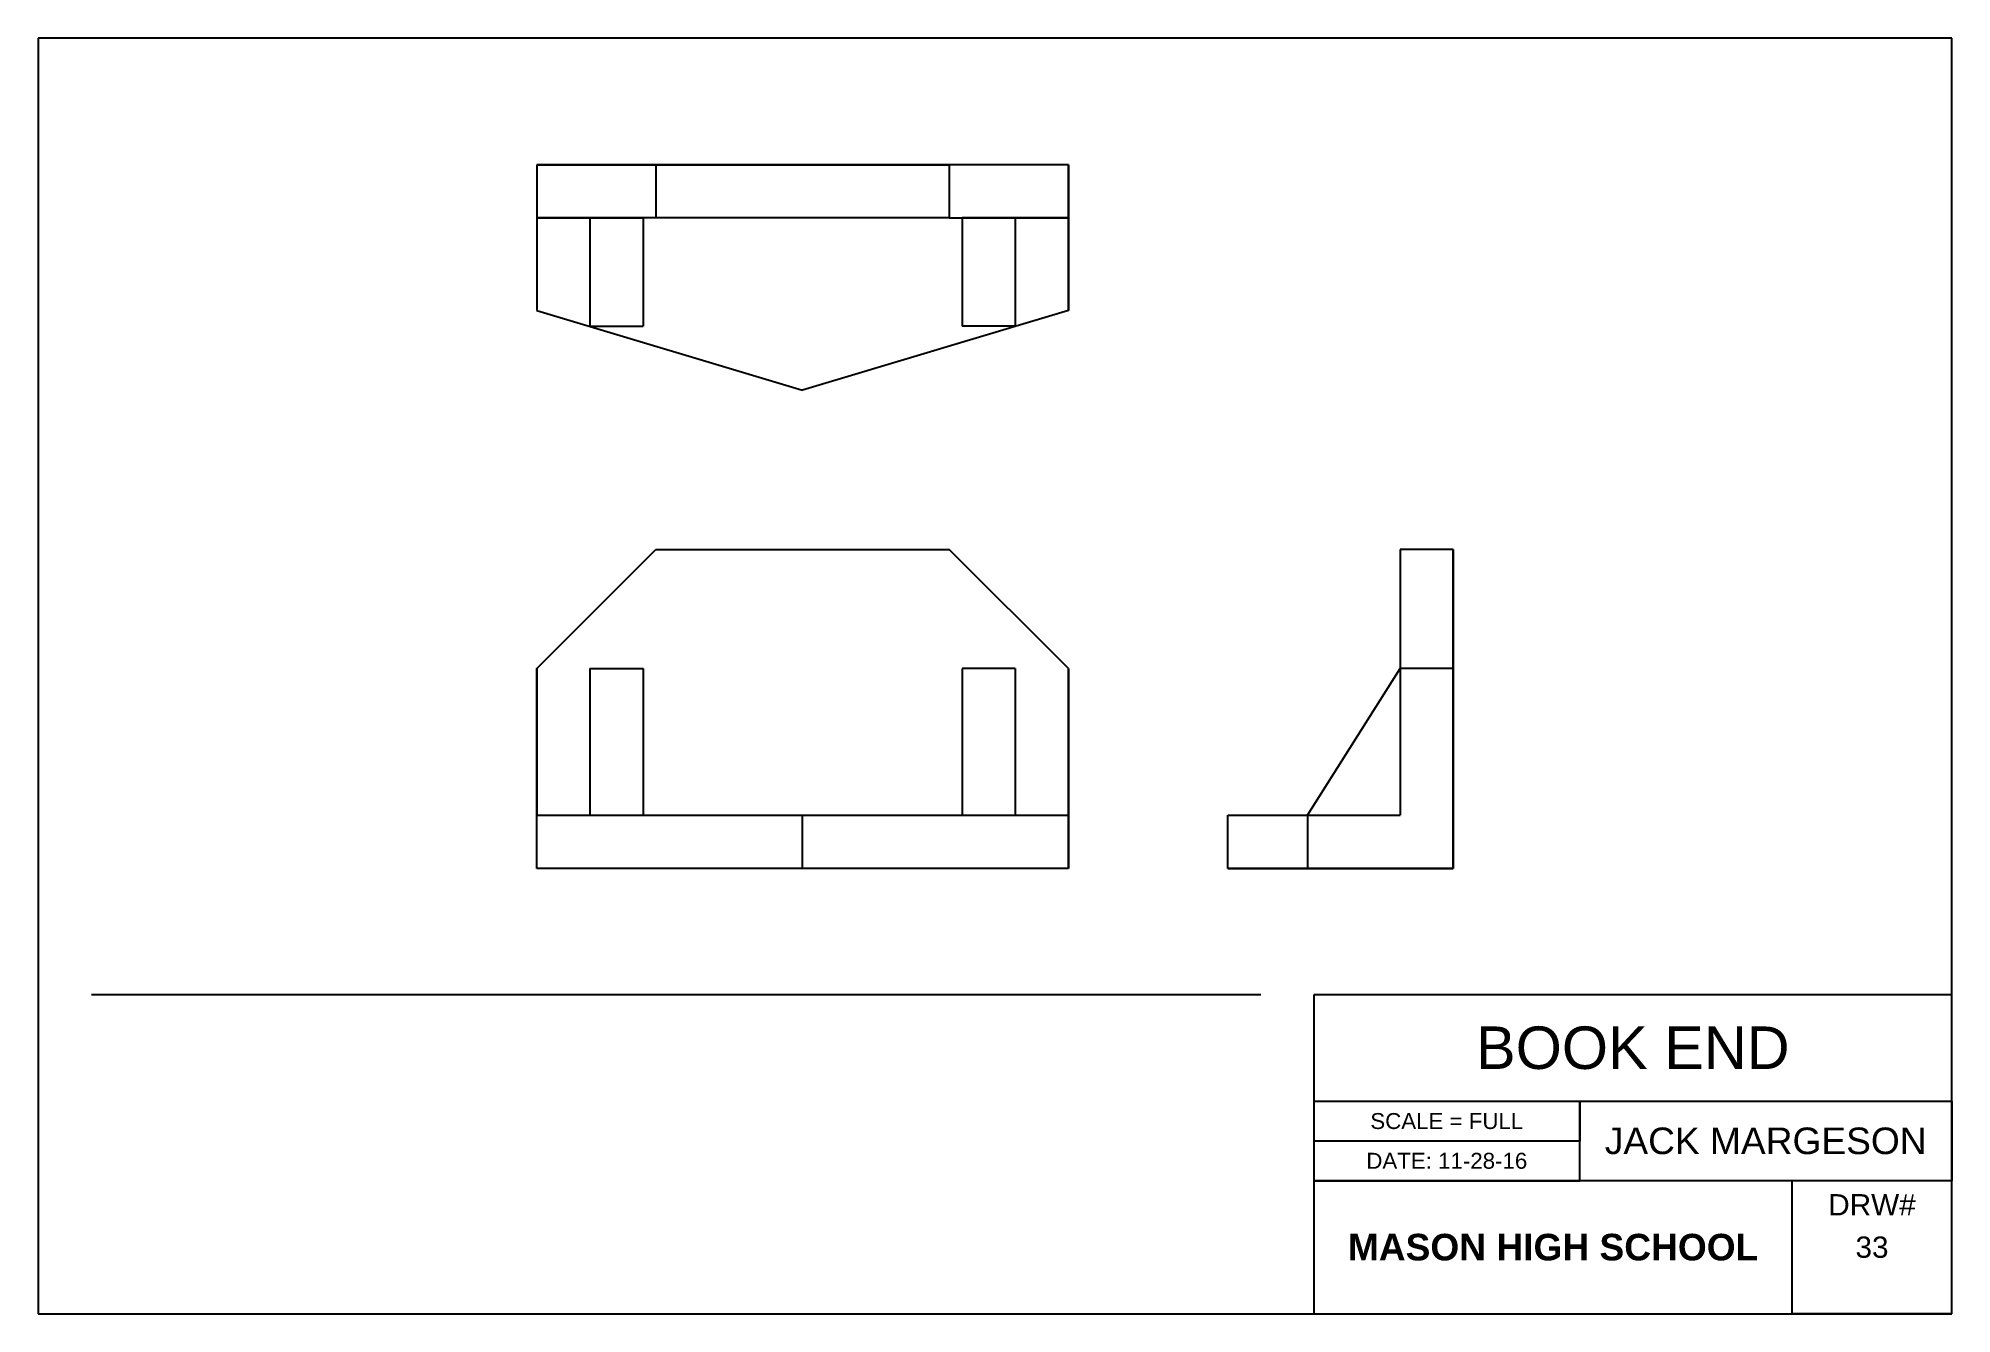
# Model space of a CAD drawing. Header units: inches. Extents: x 0 to 18, y 0 to 12.
import ezdxf

# ---------------------------------------------------------------- set-up
doc = ezdxf.new("R2010")
doc.units = ezdxf.units.IN
doc.header["$MEASUREMENT"] = 0
doc.layers.add('dims', color=3, linetype='Continuous')
doc.styles.get("Standard").update_dxf_attribs({"font": 'arial.ttf'})

msp = doc.modelspace()

# ---------------------------------------------------------------- linework, layer by layer
for p, q in [((18, 12), (0, 12)), ((0, 12), (0, 0)), ((18, 12), (0, 12)), ((0, 12), (0, 0)), ((18, 0), (18, 12)), ((18, 0), (18, 12)), ((9.69, 10.81), (4.69, 10.81)), ((4.69, 10.81), (4.69, 9.44)), ((4.69, 10.81), (5.81, 10.81)), ((4.69, 10.81), (4.69, 10.31)), ((4.69, 10.81), (4.69, 9.44)), ((5.81, 10.81), (5.81, 10.31)), ((5.81, 10.81), (8.57, 10.81)), ((9.69, 10.81), (8.57, 10.81)), ((8.57, 10.81), (8.57, 10.31)), ((9.69, 9.44), (9.69, 10.81)), ((9.69, 10.81), (9.69, 10.31)), ((9.69, 10.81), (9.69, 9.44)), ((5.81, 10.31), (4.69, 10.31)), ((4.69, 10.31), (5.19, 10.31)), ((5.19, 10.31), (5.19, 9.29)), ((5.19, 10.31), (5.69, 10.31)), ((5.69, 10.31), (5.69, 9.29)), ((8.57, 10.31), (5.81, 10.31)), ((8.57, 10.31), (9.69, 10.31)), ((9.19, 10.31), (8.69, 10.31)), ((8.69, 10.31), (8.69, 9.29)), ((9.69, 10.31), (9.19, 10.31)), ((9.19, 10.31), (9.19, 9.29)), ((4.69, 9.44), (7.19, 8.69)), ((9.69, 9.44), (7.19, 8.69)), ((5.19, 9.29), (5.69, 9.29)), ((9.19, 9.29), (8.69, 9.29)), ((4.69, 6.07), (5.81, 7.19)), ((5.81, 7.19), (8.57, 7.19)), ((5.81, 7.19), (8.57, 7.19)), ((9.69, 6.07), (8.57, 7.19)), ((13.31, 7.19), (12.81, 7.19)), ((13.31, 7.19), (12.81, 7.19)), ((12.81, 7.19), (12.81, 4.69)), ((13.31, 4.19), (13.31, 7.19)), ((13.31, 7.19), (13.31, 6.07)), ((4.69, 4.19), (4.69, 6.07)), ((4.69, 6.07), (4.69, 6.07)), ((4.69, 6.07), (4.69, 4.69)), ((5.19, 6.07), (5.19, 4.69)), ((5.19, 6.07), (5.69, 6.07)), ((5.69, 6.07), (5.69, 4.69)), ((9.19, 6.07), (8.69, 6.07)), ((8.69, 6.07), (8.69, 4.69)), ((9.19, 6.07), (9.19, 4.69)), ((9.69, 6.07), (9.69, 4.19)), ((9.69, 6.07), (9.69, 6.07)), ((9.69, 4.69), (9.69, 6.07)), ((11.94, 4.69), (12.81, 6.07)), ((13.31, 6.07), (12.81, 6.07)), ((13.31, 6.07), (13.31, 4.19)), ((4.69, 4.19), (4.69, 4.69)), ((4.69, 4.69), (9.69, 4.69)), ((7.19, 4.19), (7.19, 4.69)), ((9.69, 4.19), (9.69, 4.69)), ((9.69, 4.69), (9.69, 4.19)), ((11.19, 4.19), (11.19, 4.69)), ((11.19, 4.69), (12.81, 4.69)), ((11.94, 4.69), (11.94, 4.19)), ((9.69, 4.19), (4.69, 4.19)), ((9.69, 4.19), (4.69, 4.19)), ((11.19, 4.19), (13.31, 4.19)), ((13.31, 4.19), (11.19, 4.19)), ((11.5, 3), (0.5, 3)), ((18, 3), (12, 3)), ((12, 3), (12, 0)), ((12, 3), (12, 2)), ((18, 0), (18, 3)), ((12, 2), (18, 2)), ((14.5, 1.25), (14.5, 2)), ((14.5, 2), (14.5, 1.625)), ((18, 2), (18, 1.25)), ((14.5, 1.625), (12, 1.625)), ((18, 1.25), (12, 1.25)), ((12, 1.25), (14.5, 1.25)), ((16.5, 0), (16.5, 1.25)), ((0, 0), (18, 0)), ((0, 0), (18, 0)), ((18, 0), (16.5, 0)), ((18, 0), (16.5, 0))]:
    msp.add_line(p, q)

# ---------------------------------------------------------------- texts
for s, width, insert, char_height, attachment_point in [('BOOK END', 6, (15, 2.5), 0.4, 5), ('SCALE = FULL', 2.5, (13.25, 1.812), 0.15, 5), ('DATE: 11-28-16', 2.5, (13.25, 1.438), 0.15, 5), ('DRW#', 1.5, (17.25, 1.125), 0.2, 2), ('{\\fArial|b1|i0|c0|p34;MASON HIGH SCHOOL}', 4.5, (14.25, 0.625), 0.25, 5), ('33', 1.5, (17.25, 0.625), 0.2, 5)]:
    msp.add_mtext_dynamic_manual_height_columns(s, width=width, gutter_width=1, heights=[0], dxfattribs=dict(insert=insert, char_height=char_height, attachment_point=attachment_point))
at = {"layer": 'dims', "color": 3, "insert": (16.25, 1.625), "char_height": 0.25, "attachment_point": 5}
msp.add_mtext_dynamic_manual_height_columns('{\\C0;JACK MARGESON}', width=3.5, gutter_width=1, heights=[0], dxfattribs=at)

doc.saveas('drawing.dxf')
